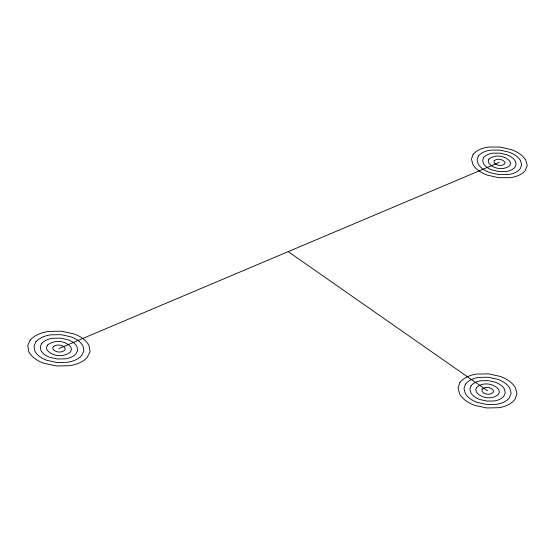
<?xml version="1.0" encoding="UTF-8"?>
<svg xmlns="http://www.w3.org/2000/svg" width="555" height="555" viewBox="0 0 555 555"><rect width="100%" height="100%" fill="white"/><g stroke="black" fill="none" stroke-linecap="round" stroke-linejoin="round"><path stroke-width="0.83" d="M58.983 348.533L499.403 162.331M288.218 251.616L487.602 390.838M482.066 389.173L482.031 391.49C484.522 394.66 490.037 395.361 493.055 392.579L493.499 391.421L493.173 390.193C490.655 386.995 485.084 386.322 482.066 389.173M476.53 387.501L475.808 389.679L476.447 392.135C481.428 398.49 492.472 399.891 498.501 394.314L499.382 392.003L498.737 389.548C493.693 383.151 482.566 381.812 476.53 387.501M465.444 384.164L463.994 388.514L465.256 393.44A17.642 16.858 47.5 0 0 470.376 398.872A27.563 26.293 46.6 0 0 477.46 402.472L486.895 404.526L496.441 404.331A27.57 26.258 46.9 0 0 503.794 402.146A17.649 16.803 48.2 0 0 509.393 397.782L511.141 393.162L509.837 388.257A17.704 16.872 49.6 0 0 504.717 382.867A27.805 26.536 50.7 0 0 497.682 379.294L488.31 377.24L478.805 377.414A27.799 26.571 50.4 0 0 471.452 379.565A18.801 17.982 49.1 0 0 465.444 384.164M470.987 385.836L469.905 389.097L470.855 392.787A13.237 12.647 47.7 0 0 474.698 396.86A20.695 19.744 47.1 0 0 479.999 399.558L487.075 401.098L494.227 400.953A20.695 19.723 47.3 0 0 499.743 399.316A13.244 12.612 48.3 0 0 503.947 396.048L505.265 392.586L504.294 388.902A13.271 12.654 49.4 0 0 500.45 384.858A20.826 19.876 50.1 0 0 495.171 382.173L488.129 380.633L481.005 380.765A20.826 19.897 50 0 0 475.482 382.381A14.097 13.473 49 0 0 470.987 385.836M459.908 382.492L458.076 387.924L459.651 394.092A22.047 21.076 47.2 0 0 466.054 400.883A34.424 32.828 46.1 0 0 474.907 405.393L486.721 407.96L498.661 407.71A34.424 32.773 46.5 0 0 507.846 404.977A22.054 20.986 48.1 0 0 514.839 399.517L517.017 393.745L515.38 387.612A22.145 21.09 49.9 0 0 508.977 380.883A34.792 33.203 51.2 0 0 500.187 376.415L488.483 373.855L476.613 374.063A34.785 33.265 50.9 0 0 467.421 376.748A23.511 22.498 49.3 0 0 459.908 382.492M494.158 160.721L494.123 162.802C496.538 165.695 501.609 166.458 504.564 163.996L504.981 162.962L504.675 161.852C502.233 158.938 497.113 158.203 494.158 160.721M488.913 159.119L488.233 161.054L488.844 163.281C493.673 169.067 503.822 170.593 509.726 165.654L510.551 163.6L509.934 161.38C505.057 155.553 494.824 154.082 488.913 159.119M483.662 157.509L482.642 160.416L483.551 163.753A12.446 11.447 28.2 0 0 487.2 167.485A19.46 17.871 28.2 0 0 492.229 170.017L498.924 171.537L505.695 171.544A19.453 17.857 28.5 0 0 510.912 170.177A12.439 11.426 29 0 0 514.887 167.319L516.122 164.231L515.193 160.908A12.46 11.461 29.3 0 0 511.543 157.197A19.543 18.01 29.3 0 0 506.542 154.679L499.875 153.166L493.124 153.145A19.55 18.024 29 0 0 487.907 154.491A13.237 12.196 28.5 0 0 483.662 157.509M473.165 154.297L471.452 159.139L472.957 164.71A20.729 19.064 27.8 0 0 479.034 170.94A32.377 29.699 27.8 0 0 487.422 175.158L498.612 177.697L509.906 177.704A32.37 29.665 28.3 0 0 518.599 175.422A20.715 19.009 29.1 0 0 525.203 170.649L527.25 165.501L525.689 159.958A20.778 19.113 29.7 0 0 519.612 153.784A32.627 30.102 29.7 0 0 511.28 149.607L500.187 147.075L488.955 147.04A32.634 30.136 29.2 0 0 480.255 149.274A22.082 20.368 28.4 0 0 473.165 154.297M478.417 155.899L477.05 159.778L478.257 164.231A16.588 15.256 28 0 0 483.121 169.213A25.925 23.796 28 0 0 489.829 172.584L498.765 174.61L507.804 174.617A25.918 23.768 28.4 0 0 514.756 172.799A16.581 15.221 29 0 0 520.049 168.984L521.686 164.87L520.444 160.437A16.615 15.29 29.5 0 0 515.581 155.49A26.085 24.045 29.5 0 0 508.914 152.139L500.034 150.114L491.036 150.093A26.085 24.073 29.1 0 0 484.085 151.883A17.656 16.275 28.5 0 0 478.417 155.899M53.238 346.813L52.746 347.916L52.968 349.171C55.569 352.612 61.355 353.008 64.63 350.323L65.219 349.144L64.997 347.895C62.361 344.426 56.52 344.065 53.238 346.813M47.494 345.092L46.509 347.298L46.939 349.81C52.142 356.698 63.721 357.482 70.277 352.106L71.442 349.761L70.998 347.257C65.726 340.319 54.057 339.611 47.494 345.092M41.743 343.365L40.258 346.681L40.91 350.448A13.917 13.091 -23 0 0 44.608 354.61A21.735 20.452 -22.2 0 0 49.999 357.378L57.401 358.981L65.053 358.856A21.707 20.452 -22.1 0 0 71.102 357.212A13.875 13.091 -22.7 0 0 75.917 353.896L77.665 350.378L76.992 346.618A13.917 13.133 -23.6 0 0 73.288 342.484A21.853 20.611 -24.5 0 0 67.918 339.729L60.557 338.134L52.933 338.238A21.881 20.611 -24.6 0 0 46.884 339.861A14.818 13.944 -24 0 0 41.743 343.365M35.992 341.644L34.008 346.063L34.868 351.093A18.558 17.441 -22.9 0 0 39.794 356.643A28.95 27.23 -21.9 0 0 46.995 360.341L56.874 362.471L67.086 362.304A28.909 27.237 -21.7 0 0 75.147 360.112A18.488 17.448 -22.5 0 0 81.557 355.686L83.881 350.989L82.979 345.987A18.551 17.517 -23.7 0 0 78.04 340.472A29.172 27.521 -24.9 0 0 70.887 336.809L61.085 334.679L50.921 334.818A29.214 27.521 -25 0 0 42.86 336.975A19.772 18.599 -24.2 0 0 35.992 341.644M30.241 339.924L27.75 345.446L28.818 351.731A23.192 21.791 -22.9 0 0 34.979 358.683A36.151 33.994 -21.5 0 0 43.984 363.31L56.339 365.974L69.111 365.759A36.089 34.001 -21.3 0 0 79.192 363.012A23.088 21.798 -22.3 0 0 87.197 357.475L90.09 351.599L88.953 345.349A23.192 21.909 -23.8 0 0 82.785 338.467A36.498 34.445 -25.3 0 0 73.85 333.888L61.605 331.231L48.916 331.397A36.561 34.445 -25.4 0 0 38.836 334.096A24.739 23.268 -24.4 0 0 30.241 339.924"/></g></svg>
